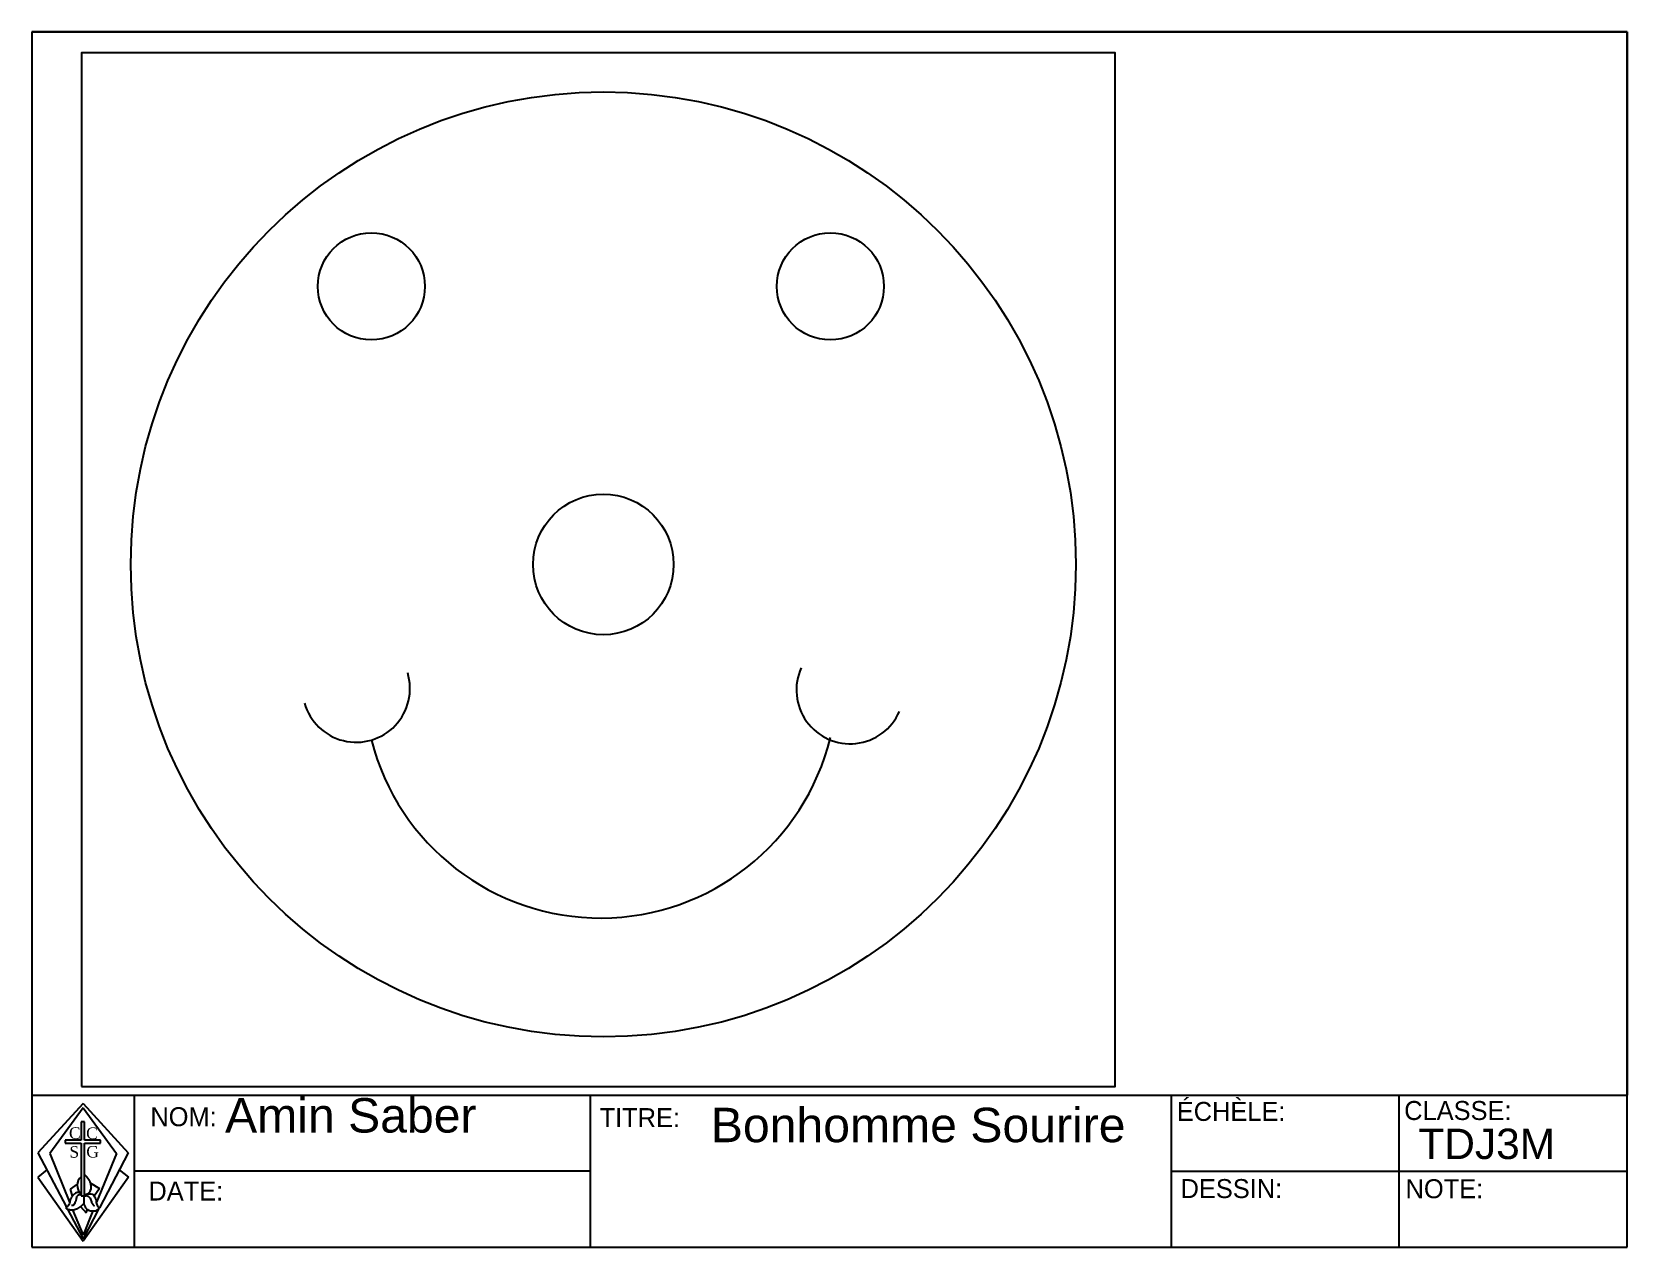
# Model space of a CAD drawing. Header units: inches. Extents: x -0.7 to 22.4, y -2.3 to 15.3.
import ezdxf

# ---------------------------------------------------------------- set-up
doc = ezdxf.new("R2010")
doc.units = ezdxf.units.IN
doc.header["$MEASUREMENT"] = 0
doc.layers.add('Layer1', color=7, linetype='Continuous')
doc.styles.get("Standard").update_dxf_attribs({"font": 'arial.ttf'})

# ---------------------------------------------------------------- blocks, each defined once
blk = doc.blocks.new('CARTOUCHE CCS-G')
for p, q in [((10.75, 8.25), (0.25, 8.25)), ((0.25, 8.25), (0.25, 0.25)), ((0.25, 8.25), (10.75, 8.25)), ((10.75, 0.25), (10.75, 8.25)), ((10.75, 8.25), (10.75, 1.25)), ((0.25, 1.25), (10.75, 1.25)), ((0.25, 1.25), (10.75, 1.25)), ((0.587, 1.195), (0.29, 0.87)), ((0.587, 1.166), (0.367, 0.866)), ((0.587, 1.195), (0.883, 0.87)), ((0.587, 1.166), (0.807, 0.866)), ((3.924, 1.25), (3.924, 0.25)), ((7.75, 1.25), (7.75, 0.25)), ((9.25, 0.25), (9.25, 1.25)), ((0.596, 1.074), (0.574, 1.074)), ((0.574, 1.074), (0.574, 0.954)), ((0.596, 0.954), (0.596, 1.074)), ((0.574, 0.954), (0.468, 0.954)), ((0.468, 0.954), (0.468, 0.935)), ((0.702, 0.954), (0.596, 0.954)), ((0.702, 0.935), (0.702, 0.954)), ((0.29, 0.87), (0.477, 0.514)), ((0.367, 0.866), (0.498, 0.545)), ((0.468, 0.935), (0.574, 0.935)), ((0.574, 0.935), (0.574, 0.587)), ((0.596, 0.587), (0.596, 0.935)), ((0.596, 0.935), (0.702, 0.935)), ((0.807, 0.866), (0.675, 0.545)), ((0.883, 0.87), (0.694, 0.509)), ((0.349, 0.758), (0.288, 0.711)), ((0.825, 0.758), (0.886, 0.711)), ((3.924, 0.75), (0.924, 0.75)), ((7.75, 0.75), (10.75, 0.75)), ((0.288, 0.711), (0.587, 0.289)), ((0.549, 0.665), (0.501, 0.632)), ((0.501, 0.632), (0.514, 0.586)), ((0.886, 0.711), (0.587, 0.289)), ((0.634, 0.673), (0.695, 0.635)), ((0.695, 0.635), (0.66, 0.586)), ((0.574, 0.587), (0.596, 0.587)), ((0.591, 0.587), (0.591, 0.537)), ((0.484, 0.501), (0.587, 0.305)), ((0.518, 0.496), (0.587, 0.328)), ((0.571, 0.518), (0.608, 0.475)), ((0.689, 0.501), (0.587, 0.305)), ((0.652, 0.488), (0.587, 0.328)), ((0.608, 0.475), (0.617, 0.497)), ((0.25, 0.25), (10.75, 0.25))]:
    blk.add_line(p, q)
blk.add_arc((0.62, 0.658), 0.071, 130.3869, 229.6131)
at = {"layer": 'Layer1'}
blk.add_line((0.924, 1.25), (0.924, 0.25), dxfattribs=at)
blk.add_open_spline([(0.596, 0.728), (0.607, 0.718), (0.626, 0.7), (0.639, 0.662), (0.639, 0.628), (0.624, 0.603), (0.612, 0.599), (0.607, 0.597)], degree=3, knots=[0.005173, 0.005173, 0.005173, 0.005173, 0.296407, 0.510371, 0.779298, 0.94262, 1.034616, 1.034616, 1.034616, 1.034616], dxfattribs=at)
for points in [[(0.574, 0.604), (0.559, 0.609), (0.536, 0.605), (0.525, 0.596), (0.514, 0.583), (0.504, 0.567), (0.5, 0.555), (0.497, 0.537), (0.493, 0.528), (0.472, 0.51)], [(0.472, 0.51), (0.486, 0.5), (0.509, 0.496), (0.537, 0.499), (0.565, 0.513), (0.591, 0.537)], [(0.574, 0.593), (0.561, 0.594), (0.547, 0.585), (0.541, 0.566), (0.536, 0.548), (0.53, 0.535), (0.52, 0.525), (0.51, 0.523)], [(0.591, 0.537), (0.598, 0.52), (0.611, 0.501), (0.636, 0.49), (0.669, 0.49), (0.697, 0.506)], [(0.697, 0.506), (0.687, 0.515), (0.681, 0.527), (0.675, 0.546), (0.673, 0.564), (0.665, 0.58), (0.654, 0.594), (0.625, 0.599), (0.603, 0.594), (0.596, 0.587)], [(0.596, 0.587), (0.609, 0.589), (0.62, 0.585), (0.629, 0.577), (0.64, 0.554), (0.648, 0.534), (0.661, 0.522)]]:
    blk.add_spline(points, degree=3, dxfattribs=at)
at = {"char_height": 0.125, "attachment_point": 1}
for s, insert, width in [('{\\Faehalf|c0;NOM:}', (1.03, 1.171), 1.69772), ('{\\Faehalf|c0;TITRE:}', (3.987, 1.165), 1.77921), ('{\\Faehalf|c0;ÉCHÈLE:}', (7.786, 1.206), 1.77921), ('{\\Faehalf|c0;CLASSE:}', (9.283, 1.212), 1.77921), ('{\\Faehalf|c0;DATE:}', (1.017, 0.682), 1.77921), ('{\\Faehalf|c0;DESSIN:}', (7.811, 0.698), 1.77921), ('{\\Faehalf|c0;NOTE:}', (9.292, 0.697), 1.77921)]:
    blk.add_mtext(s, dxfattribs=dict(at, insert=insert, width=width))
at = {"layer": 'Layer1', "attachment_point": 1}
for s, insert, char_height, width in [('{\\fTimes New Roman|b0|i0|c0|p18;C}', (0.494, 1.039), 0.07618, 0.23538), ('{\\fTimes New Roman|b0|i0|c0|p18;C}', (0.607, 1.038), 0.07618, 0.23538), ('TDJ3M', (9.376, 1.03), 0.2, 1.26492), ('{\\fTimes New Roman|b0|i0|c0|p18;S}', (0.497, 0.915), 0.07618, 0.15021), ('{\\fTimes New Roman|b0|i0|c0|p18;G}', (0.608, 0.916), 0.07618, 0.22299)]:
    blk.add_mtext(s, dxfattribs=dict(at, insert=insert, char_height=char_height, width=width))

msp = doc.modelspace()

# ---------------------------------------------------------------- linework, layer by layer
msp.add_lwpolyline([(0, 0), (15, 0), (15, 15), (0, 15)], close=True)
for centre, radius in [((7.571, 7.576), 6.857), ((4.205, 11.612), 0.777), ((10.866, 11.612), 0.777), ((7.571, 7.576), 1.02)]:
    msp.add_circle(centre, radius)
for centre, radius, start, end in [((11.153, 5.754), 0.78, 155.5102, 336.5185), ((3.986, 5.776), 0.78, 195.8117, 16.82), ((7.531, 5.876), 3.432, 194.3054, 346.3035)]:
    msp.add_arc(centre, radius, start, end)

# ---------------------------------------------------------------- block references
at = {"xscale": 2.204537958088975, "yscale": 2.204537958088975, "zscale": 2.204537958088975}
msp.add_blockref('CARTOUCHE CCS-G', (-1.272, -2.883), dxfattribs=at)

# ---------------------------------------------------------------- texts
at = {"char_height": 0.5, "attachment_point": 1}
for s, width, insert in [('Amin Saber', 7.37853, (2.082, -0.169)), ('Bonhomme Sourire', 6.30123, (9.131, -0.309))]:
    msp.add_mtext_dynamic_manual_height_columns(s, width=width, gutter_width=1, heights=[0], dxfattribs=dict(at, insert=insert))

doc.saveas('drawing.dxf')
